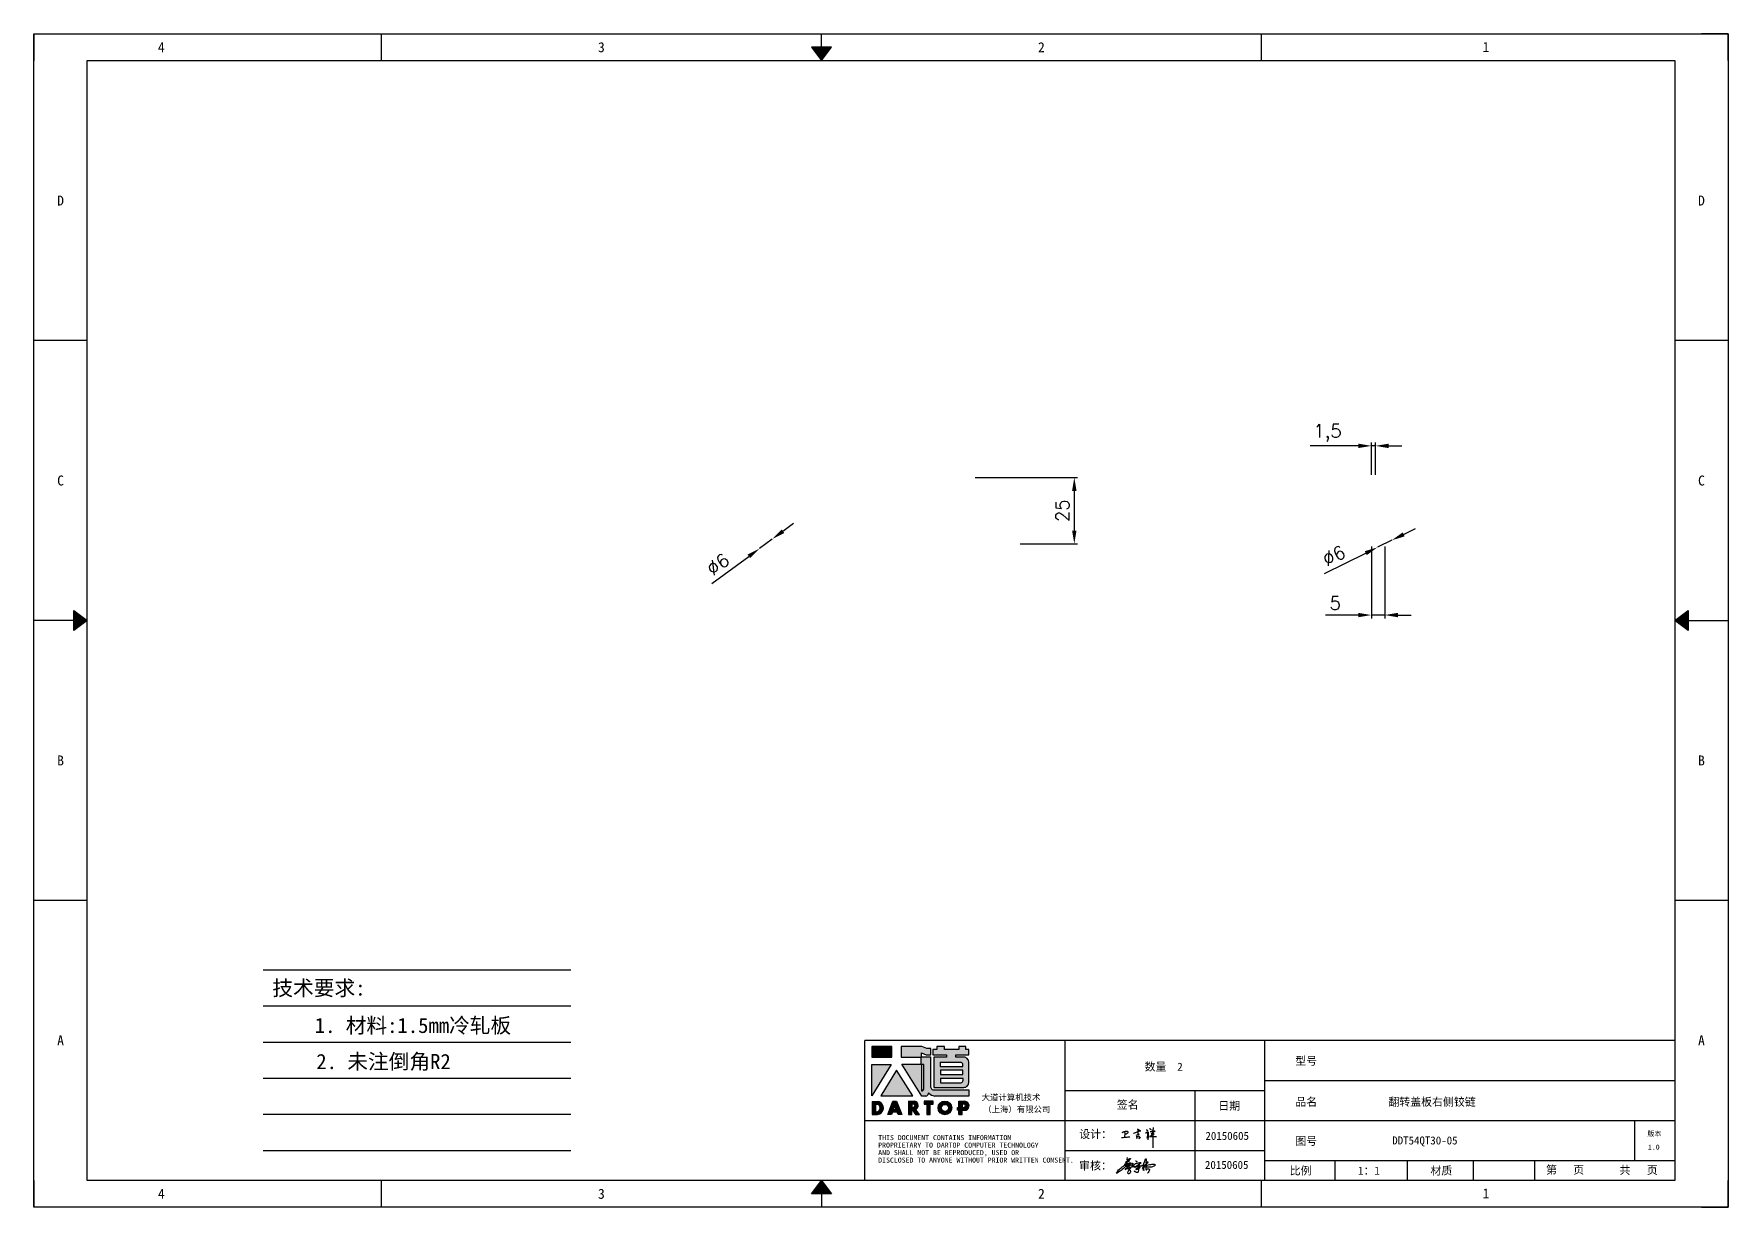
# Model space of a CAD drawing. Header units: millimetres. Extents: x 25928 to 50356, y -44172 to 20163.
# Drawn here: x 37550 to 38190, y -24390 to -23947 of the extents above; entities that cross this region are included whole.
import ezdxf
from ezdxf.enums import TextEntityAlignment as Align

# ---------------------------------------------------------------- set-up
doc = ezdxf.new("R2010")
doc.units = ezdxf.units.MM
doc.linetypes.add('DOT', pattern=[0.25, 0, -0.25])
doc.layers.add('4', color=7, linetype='Continuous')
doc.layers.add('print', color=30, linetype='Continuous')
doc.layers.add('dim', color=2, linetype='Continuous', lineweight=9)
doc.styles.add('Dartop', font='')
doc.styles.add('HZ', font='')
doc.styles.add('hzHT', font='simhei.ttf')
doc.styles.get("Standard").update_dxf_attribs({"font": 'txt', "bigfont": 'gbcbig.shx'})
doc.styles.get('Dartop').set_extended_font_data('FangSong_GB2312')
doc.styles.get('HZ').set_extended_font_data('SimSun')
doc.dimstyles.new('small', dxfattribs={"dimtxt": 5, "dimasz": 5, "dimexe": 1.25, "dimexo": 1, "dimgap": 2, "dimtad": 1, "dimtxsty": 'Standard', "dimcen": 2.5, "dimadec": 0, "dimazin": 0, "dimtfac": 1, "dimtmove": 0, "dimatfit": 3, "dimfxl": 0, "dimarcsym": 0})

# ---------------------------------------------------------------- blocks, each defined once
blk = doc.blocks.new('*D937')
at = {"layer": 'Defpoints', "color": 0}
for p in [(37823.75, -24141.39, 10.7), (37828.58, -24137.83, 10.7)]:
    blk.add_point(p, dxfattribs=at)
at = {"layer": 'dim', "color": 0, "lineweight": -2}
for p, q in [((37832.6, -24134.86), (37836.62, -24131.88)), ((37828.58, -24137.83), (37823.75, -24141.39)), ((37805.79, -24154.66), (37819.73, -24144.36))]:
    blk.add_line(p, q, dxfattribs=at)
at = {"layer": 'dim', "color": 0}
for points in [[(37832.1, -24134.18), (37833.1, -24135.53), (37828.58, -24137.83)], [(37819.24, -24143.69), (37820.23, -24145.03), (37823.75, -24141.39)]]:
    blk.add_solid(points, dxfattribs=at)
at = {"layer": 'dim', "color": 0, "insert": (37808.07, -24147.38), "char_height": 5, "attachment_point": 5, "rotation": 36.45241}
blk.add_mtext('∅6', dxfattribs=at)
blk = doc.blocks.new('*D938')
at = {"layer": 'Defpoints', "color": 0}
for p in [(37904.17, -24114.61, -10.8), (37921.17, -24139.61, -7.3), (37942.64, -24139.61)]:
    blk.add_point(p, dxfattribs=at)
at = {"layer": 'dim', "color": 0, "lineweight": -2}
for p, q in [((37905.17, -24114.61), (37943.89, -24114.61)), ((37942.64, -24119.61), (37942.64, -24134.61)), ((37922.17, -24139.61), (37943.89, -24139.61))]:
    blk.add_line(p, q, dxfattribs=at)
at = {"layer": 'dim', "color": 0}
for points in [[(37941.8, -24119.61), (37943.47, -24119.61), (37942.64, -24114.61)], [(37941.8, -24134.61), (37943.47, -24134.61), (37942.64, -24139.61)]]:
    blk.add_solid(points, dxfattribs=at)
at = {"layer": 'dim', "color": 0, "insert": (37938.14, -24127.11), "char_height": 5, "attachment_point": 5, "rotation": 90}
blk.add_mtext('25', dxfattribs=at)
blk = doc.blocks.new('*D939')
at = {"layer": 'Defpoints', "color": 0}
for p in [(38054.86, -24102.62), (38054.86, -24114.61, -674.27), (38056.36, -24114.61, -674.27)]:
    blk.add_point(p, dxfattribs=at)
at = {"layer": 'dim', "color": 0, "lineweight": -2}
for p, q in [((38049.86, -24102.62), (38031.69, -24102.62)), ((38054.86, -24113.61), (38054.86, -24101.37)), ((38056.36, -24102.62), (38054.86, -24102.62)), ((38056.36, -24113.61), (38056.36, -24101.37)), ((38061.36, -24102.62), (38066.36, -24102.62))]:
    blk.add_line(p, q, dxfattribs=at)
at = {"layer": 'dim', "color": 0}
for points in [[(38049.86, -24101.79), (38049.86, -24103.46), (38054.86, -24102.62)], [(38061.36, -24101.79), (38061.36, -24103.46), (38056.36, -24102.62)]]:
    blk.add_solid(points, dxfattribs=at)
at = {"layer": 'dim', "color": 0, "insert": (38038.27, -24097.71), "char_height": 5, "attachment_point": 5}
blk.add_mtext('1,5', dxfattribs=at)
blk = doc.blocks.new('*U862')
at = {"color": 254, "linetype": 'Continuous', "extrusion": (0, 0, -1)}
for points in [[(-17, 0.333), (-16.812, 0.25), (-17, 0.5)], [(-17, 0.333), (-17.188, 0.25), (-16.812, 0.25)], [(-17, 0.333), (-17, 0.5), (-17.188, 0.25)]]:
    blk.add_solid(points, dxfattribs=at)
blk = doc.blocks.new('*U861')
at = {"color": 254, "linetype": 'Continuous', "extrusion": (0, 0, -1)}
for points in [[(-33.167, 11), (-33, 11), (-33.25, 11.188)], [(-33.167, 11), (-33.25, 11.188), (-33.25, 10.812)], [(-33.167, 11), (-33.25, 10.812), (-33, 11)]]:
    blk.add_solid(points, dxfattribs=at)
blk = doc.blocks.new('*U863')
at = {"color": 254, "linetype": 'Continuous'}
for points in [[(17, 21.667), (17.188, 21.75), (16.812, 21.75)], [(17, 21.667), (16.812, 21.75), (17, 21.5)], [(17, 21.667), (17, 21.5), (17.188, 21.75)]]:
    blk.add_solid(points, dxfattribs=at)
blk = doc.blocks.new('*U860')
at = {"color": 254, "linetype": 'Continuous', "extrusion": (0, 0, -1)}
for points in [[(-0.833, 11), (-0.75, 10.812), (-0.75, 11.188)], [(-0.833, 11), (-0.75, 11.188), (-1, 11)], [(-0.833, 11), (-1, 11), (-0.75, 10.812)]]:
    blk.add_solid(points, dxfattribs=at)
blk = doc.blocks.new('dadao')
for p, q in [((48, 19.2), (44.9, 10.4)), ((44.9, 10.4), (51.2, 10.4)), ((51.2, 10.4), (48, 19.2))]:
    blk.add_line(p, q)
for points in [[(41.8, 121.6), (41.8, 143.7), (-0.4, 143.7), (-0.4, 121.6), (41.8, 121.6)], [(104.8, 122), (104.8, 130.3), (114.1, 126.3), (124.2, 126.3), (124.2, 139.6), (115.9, 139.6), (105.1, 143.9), (61.5, 143.9)], [(61.7, 144), (61.7, 121.3), (103.9, 121.3)], [(113.4, 38.7), (105.1, 38.7), (63, 106.5), (103.9, 106.5), (103.9, 120.9), (103.9, 121.3)], [(109.7, 53.6), (109.7, 106.2), (104.3, 106.2), (104.3, 50.4), (106.6, 50.4)], [(144.6, 94.4), (144.6, 84.8), (192, 84.8), (192, 94.1), (144.9, 94.1)], [(120.2, 45), (119.5, 45), (119.5, 44.6)], [(0, 28), (0, 0), (11.8, 0)], [(0.1, 28), (14, 28)], [(7.1, 21.8), (7.1, 6.1), (12, 6.1)], [(7.1, 21.8), (11.4, 21.8)], [(76.8, 28.2), (76.8, 0), (84.1, 0), (84.1, 11.1), (91.6, -0.1), (100.3, -0.1), (91.7, 11.1)], [(76.8, 28.2), (90.6, 28.2)], [(84, 22.7), (84, 15.3), (87.2, 15.3)], [(84, 22.7), (87.3, 22.7)], [(183.7, 0), (183.7, 9.6), (180.6, 9.6), (180.6, 14.9), (183.8, 14.9), (183.8, 28.1), (196.1, 28.1), (196.5, 28.1)], [(183.7, 0), (190.9, 0), (190.9, 9.6), (198.8, 9.6)], [(194.9, 22.3), (190.8, 22.3), (190.8, 15), (194.4, 15)]]:
    blk.add_lwpolyline(points)
blk.add_lwpolyline([(137.1, 144.2), (137.1, 137.9), (128.3, 137.9), (128.3, 126.5), (157.3, 126.5), (157.3, 121.5), (130.3, 121.5), (130.3, 57.5), (194.4, 57.5, 0.414214), (204.4, 67.5), (204.4, 111.3, 0.414214), (194.4, 121.3), (177.5, 121.3), (177.5, 126.3), (204.7, 126.3), (204.7, 137.7), (198.2, 137.7), (198.2, 143.9), (183.3, 143.9), (183.3, 138), (153, 138), (153, 144.2), (137.1, 144.2)], format="xyb", close=True)
for points in [[(104.8, 122), (123.4, 122), (123.4, 60, 0.414214), (131.4, 52), (204.8, 52), (204.8, 39.1), (131.7, 39.1)], [(144.3, 110.8), (144.3, 101.8), (192.3, 101.8), (192.3, 105.5, 0.414214), (187.3, 110.5), (144.3, 110.5)], [(144.6, 77), (144.6, 67.5), (187.6, 67.5, 0.414214), (192.6, 72.5), (192.6, 76.4), (144.6, 76.4)]]:
    blk.add_lwpolyline(points, format="xyb")
for points in [[(-0.3, 106.2), (40.4, 106.2), (-0.3, 39.7), (-0.3, 106.2)], [(51.7, 94.1), (18.4, 39.3), (86.2, 39.3)], [(43.8, 28.2), (51.8, 28.2), (62.6, -0.1), (55, -0.1), (53.2, 5), (42.9, 5), (41.1, 0), (33.6, 0)], [(110, 28.1), (110, 21.9), (116, 21.9), (116, -0.1), (123.2, -0.1), (123.2, 22), (129.2, 22), (129.2, 28.1), (110, 28.1)]]:
    blk.add_lwpolyline(points, close=True)
for radius in [14.5, 7.44]:
    blk.add_circle((154.2, 14.2), radius)
for centre, radius, start, end in [((99.2, 60.7), 12.6, 305.6399, 325.969), ((111.6, 46.7), 8.19, 282.9811, 347.6627), ((136, 61.7), 22.9, 226.7358, 259.3209), ((8.5, 13.9), 8.49, 294.2143, 69.7177), ((9.6, 14.2), 14.4, 278.6604, 72.3203), ((86.4, 19), 3.8, 282.527, 76.7196), ((88.6, 19.4), 8.95, 290.6073, 77.2124), ((193.7, 18.7), 3.8, 280.9891, 72.5513), ((195.7, 18.6), 9.51, 288.8959, 85.2442)]:
    blk.add_arc(centre, radius, start, end)
blk = doc.blocks.new('h')
for p, q in [((20768.1, -2360.9), (20773, -2359.1)), ((20769.5, -2366.9), (20769.8, -2370.6)), ((20769.8, -2370.6), (20770.9, -2378)), ((20770.9, -2378), (20771.5, -2370.6)), ((20772.4, -2369.3), (20774.9, -2367.8)), ((20773, -2359.1), (20784.1, -2355.2)), ((20773.3, -2331.8), (20775.3, -2338.7)), ((20789.1, -2340.9), (20773.5, -2331.9)), ((20775.3, -2338.7), (20775.6, -2351.2)), ((20775.6, -2351.2), (20775.5, -2357.3)), ((20782.2, -2369.2), (20780, -2377.1)), ((20780, -2377.1), (20788.3, -2371.3)), ((20780.1, -2366.4), (20780.8, -2366.4)), ((20781.9, -2367.4), (20782.2, -2369.2)), ((20845.7, -2343.5), (20848.4, -2353)), ((20848.9, -2370.3), (20847.9, -2424)), ((20848.4, -2353), (20848.9, -2370.3))]:
    blk.add_line(p, q)
for points in [[(20696.6, -2372.4, 0.002073), (20710.6, -2371.9, 0.016137), (20719.6, -2371.3, 0.008314), (20736.9, -2369.3)], [(20699.1, -2348.2, -0.029745), (20704.6, -2345.4, -0.046842), (20708.4, -2344.2, -0.00919), (20714.3, -2343, -0.018517), (20717.2, -2342.5, -0.037841), (20720.3, -2342.4, -0.039541), (20723.2, -2342.8, -0.149785), (20726, -2344.3, -0.204935), (20726.9, -2346.6, -0.074872), (20726.5, -2348.3, -0.061615), (20725.6, -2350.3, -0.034204), (20723.8, -2352.6, -0.045776), (20722.3, -2354.1, -0.054985), (20720.4, -2355.3, -0.036348), (20717.3, -2356.5, -0.067752), (20715.7, -2356.8, -0.043553), (20713.2, -2356.7)], [(20755, -2351.9, -0.024077), (20759.9, -2350.1, -0.013147), (20768.7, -2346.5, -0.00522), (20775.4, -2344.1, -0.018517), (20777.3, -2343.4, -0.008274), (20786.3, -2341, -0.039541), (20788.3, -2340.8, -0.079216), (20789.4, -2341, -0.204935)], [(20813.5, -2350.1, 0.007348), (20815.9, -2348.7, 0.008421), (20818, -2347.3, 0.009459), (20819.7, -2346.2, -0.016325), (20820.7, -2345.5, -0.173771), (20821.8, -2345.3, -0.085159), (20823.9, -2346, -0.125883), (20826, -2347.9, -0.160659), (20826.6, -2350.1, -0.010447), (20826.5, -2352.3, -0.008247), (20826.2, -2355.1, -0.002698), (20825.3, -2374, 0.001562), (20823.9, -2383.7, 0.016137)], [(20816.8, -2335, -0.053561), (20819.6, -2336.1, -0.075272), (20821.3, -2337.3, -0.005295), (20822.5, -2338.5, -0.009337), (20823.1, -2339.1, -0.026146), (20823.7, -2339.8, -0.016644), (20824.5, -2340.9)], [(20832.1, -2329.2, -0.053561), (20834.9, -2330.3, -0.075272), (20836.7, -2331.5, -0.005295), (20837.8, -2332.6, -0.009337), (20838.5, -2333.3, -0.026146), (20839, -2334, -0.016644), (20839.8, -2335.1)], [(20836, -2343.7, -0.02797), (20842.1, -2342.6, -0.048868), (20845.6, -2342.2, -0.00919), (20851.1, -2341.4, -0.018517), (20853.9, -2341.1, -0.037841), (20856.7, -2341.2, -0.039541), (20859.4, -2341.6, -0.018282), (20840.6, -2354.7, -0.000937)], [(20847.6, -2340.2, 0.021784), (20849.6, -2335.9, 0.028296), (20850.8, -2332.4, 0.008136), (20851.9, -2328.2, 0.028913), (20852.2, -2327, 0.08193), (20852.1, -2325.9, 0.075058), (20851.7, -2324.7, 0.275043)]]:
    blk.add_lwpolyline(points, format="xyb")
for points in [[(20711.3, -2343.5), (20711.3, -2343.5), (20711.5, -2355.8), (20710.7, -2368), (20710.6, -2371.9)], [(20821.5, -2350.6), (20822.4, -2359.2), (20822.2, -2364.9), (20821.7, -2369), (20821.3, -2376.3), (20823.6, -2368.5), (20827.2, -2366.3), (20829.5, -2366.3)], [(20840.6, -2354.7), (20850, -2354.7), (20855, -2354.3), (20845.9, -2361.1), (20840.5, -2364), (20833, -2367.5), (20863.2, -2367.4), (20865.9, -2367.3)]]:
    blk.add_lwpolyline(points)
for centre, radius, start, end in [((20773.7, -2371.2), 2.3, 121.9907, 163.60158), ((20787.5, -2406), 40.3, 100.61827, 108.24823), ((20780.8, -2367.6), 1.15, 9.4675, 90)]:
    blk.add_arc(centre, radius, start, end)
blk = doc.blocks.new('*D950')
at = {"layer": 'Defpoints', "color": 0}
for p in [(38054.86, -24139.61, -664.09), (38059.86, -24139.61, -664.09), (38054.86, -24166.53)]:
    blk.add_point(p, dxfattribs=at)
at = {"layer": 'dim', "color": 0, "lineweight": -2}
for p, q in [((38054.86, -24140.61), (38054.86, -24167.78)), ((38059.86, -24140.61), (38059.86, -24167.78)), ((38049.86, -24166.53), (38037.52, -24166.53)), ((38059.86, -24166.53), (38054.86, -24166.53)), ((38064.86, -24166.53), (38069.86, -24166.53))]:
    blk.add_line(p, q, dxfattribs=at)
at = {"layer": 'dim', "color": 0}
for points in [[(38049.86, -24165.69), (38049.86, -24167.36), (38054.86, -24166.53)], [(38064.86, -24165.69), (38064.86, -24167.36), (38059.86, -24166.53)]]:
    blk.add_solid(points, dxfattribs=at)
at = {"layer": 'dim', "color": 0, "insert": (38041.19, -24162.03), "char_height": 5, "attachment_point": 5}
blk.add_mtext('5', dxfattribs=at)
blk = doc.blocks.new('*D951')
at = {"layer": 'Defpoints', "color": 0}
for p in [(38057.17, -24140.94, -747.09), (38062.54, -24138.28, -747.09)]:
    blk.add_point(p, dxfattribs=at)
at = {"layer": 'dim', "color": 0, "lineweight": -2}
for p, q in [((38067.02, -24136.05), (38071.5, -24133.83)), ((38062.54, -24138.28), (38057.17, -24140.94)), ((38037.16, -24150.87), (38052.69, -24143.16))]:
    blk.add_line(p, q, dxfattribs=at)
at = {"layer": 'dim', "color": 0}
for points in [[(38066.65, -24135.31), (38067.39, -24136.8), (38062.54, -24138.28)], [(38052.32, -24142.42), (38053.06, -24143.91), (38057.17, -24140.94)]]:
    blk.add_solid(points, dxfattribs=at)
at = {"layer": 'dim', "color": 0, "insert": (38040.69, -24144.1), "char_height": 5, "attachment_point": 5, "rotation": 26.39106}
blk.add_mtext('∅6', dxfattribs=at)
blk = doc.blocks.new('CAIYUQIANG')
for p, q in [((27648.2, -25062.5), (27649.9, -25061)), ((27649.9, -25061), (27651.9, -25059.4)), ((27651.9, -25059.4), (27654.7, -25057.2)), ((27654.7, -25057.2), (27656.5, -25055.9)), ((27656.5, -25055.9), (27658.3, -25054.6)), ((27659.8, -25060.4), (27656.6, -25063.3)), ((27658.3, -25054.6), (27659.6, -25053.7)), ((27659.6, -25053.7), (27662.2, -25052.1)), ((27660.6, -25059.8), (27659.8, -25060.4)), ((27663.6, -25056.9), (27660.6, -25059.8)), ((27662.2, -25052.1), (27664.9, -25050.5)), ((27662.9, -25048.8), (27669.7, -25045.8)), ((27663.2, -25048.6), (27662.9, -25048.8)), ((27663.6, -25048.1), (27663.2, -25048.6)), ((27665.3, -25046.6), (27663.6, -25048.1)), ((27666.3, -25053.5), (27663.6, -25056.9)), ((27664.9, -25050.5), (27668.5, -25048.7)), ((27667.5, -25060.4), (27664.9, -25062)), ((27667.4, -25044.9), (27665.3, -25046.6)), ((27675.7, -25037.4), (27665.9, -25043)), ((27665.9, -25043), (27677.3, -25038.1)), ((27668.2, -25051.4), (27666.3, -25053.5)), ((27670.6, -25042.2), (27667.4, -25044.9)), ((27670.3, -25058.4), (27667.5, -25060.4)), ((27667.7, -25061.6), (27670.5, -25060.2)), ((27670.9, -25048.6), (27668.2, -25051.4)), ((27668.5, -25048.7), (27673.6, -25046.3)), ((27668.6, -25056), (27674.9, -25053.6)), ((27672.1, -25054.2), (27668.6, -25056)), ((27670.4, -25028.6), (27669.5, -25034.5)), ((27669.5, -25034.5), (27670.5, -25036.5)), ((27669.7, -25045.8), (27671.3, -25045.2)), ((27672, -25057.1), (27670.3, -25058.4)), ((27670.5, -25036.5), (27674.7, -25033.4)), ((27670.5, -25060.2), (27673.3, -25059)), ((27677.3, -25038.1), (27670.6, -25042.2)), ((27671.5, -25047.3), (27670.9, -25048.6)), ((27671.2, -25051), (27679.4, -25049.8)), ((27674.1, -25050.1), (27671.2, -25051)), ((27671.3, -25045.2), (27672.1, -25045.7)), ((27672.1, -25046.2), (27671.5, -25047.3)), ((27672.5, -25060.1), (27671.9, -25060.4)), ((27671.9, -25060.4), (27674.3, -25061.5)), ((27673.8, -25055.8), (27672, -25057.1)), ((27672.1, -25045.7), (27672.1, -25046.2)), ((27675.9, -25052.3), (27672.1, -25054.2)), ((27673.8, -25059.6), (27672.5, -25060.1)), ((27673.3, -25059), (27675.5, -25058)), ((27673.6, -25046.3), (27677.4, -25044.5)), ((27676.2, -25054), (27673.8, -25055.8)), ((27675.2, -25059.1), (27673.8, -25059.6)), ((27676.5, -25048.8), (27674.1, -25050.1)), ((27674.7, -25033.4), (27678, -25031.9)), ((27674.9, -25053.6), (27676.8, -25053.2)), ((27677.8, -25058), (27675.2, -25059.1)), ((27675.5, -25058), (27677.9, -25056.9)), ((27679.9, -25033), (27675.7, -25037.4)), ((27678.6, -25051.7), (27675.9, -25052.3)), ((27677.2, -25053.4), (27676.2, -25054)), ((27679.1, -25047.4), (27676.5, -25048.8)), ((27676.8, -25053.2), (27677.2, -25053.4)), ((27677.4, -25044.5), (27680, -25043.8)), ((27677.5, -25061.9), (27679.6, -25059.6)), ((27679, -25057.7), (27677.8, -25058)), ((27677.9, -25056.9), (27680, -25056.9)), ((27678, -25031.9), (27679.7, -25031.6)), ((27683.3, -25050.5), (27678.6, -25051.7)), ((27680, -25057.5), (27679, -25057.7)), ((27680.6, -25045.9), (27679.1, -25047.4)), ((27679.4, -25049.8), (27681.5, -25049.6)), ((27679.6, -25059.6), (27680.6, -25058.4)), ((27679.7, -25031.6), (27680.1, -25032.2)), ((27680.1, -25032.2), (27679.9, -25033)), ((27680, -25043.8), (27681.2, -25043.8)), ((27680, -25056.9), (27680.5, -25057.1)), ((27680.5, -25057.1), (27680, -25057.5)), ((27681.2, -25044.7), (27680.6, -25045.9)), ((27680.6, -25058.4), (27681.3, -25057.6)), ((27681.2, -25043.8), (27681.2, -25044.7)), ((27681.3, -25057.6), (27682.9, -25055.7)), ((27681.5, -25049.6), (27682.7, -25049.7)), ((27682.7, -25049.7), (27683.3, -25050.5)), ((27682.9, -25055.7), (27683.9, -25054.7)), ((27683.9, -25054.7), (27684.6, -25054)), ((27684.6, -25054), (27685.6, -25053.1)), ((27685.6, -25053.1), (27686, -25048.7)), ((27686, -25048.7), (27686.1, -25046.8)), ((27686.1, -25046.8), (27686.2, -25045.4)), ((27686.2, -25045.4), (27686.3, -25045)), ((27686.3, -25045), (27686.6, -25045)), ((27686.6, -25045), (27686.7, -25045.1)), ((27686.7, -25045.1), (27686.9, -25049.2)), ((27686.9, -25049.2), (27686.9, -25051.7)), ((27686.9, -25051.7), (27686.9, -25054.8)), ((27686.9, -25054.8), (27686.9, -25055.8)), ((27686.9, -25055.8), (27687, -25056.5)), ((27687, -25056.5), (27687.2, -25056.9)), ((27687.2, -25056.9), (27687.5, -25056.9)), ((27687.5, -25056.9), (27687.8, -25056.5)), ((27687.8, -25056.5), (27688, -25055.9)), ((27688, -25055.9), (27688.6, -25054.6)), ((27688.6, -25054.6), (27689.1, -25053.3)), ((27689.1, -25053.3), (27689.5, -25052.1)), ((27689.5, -25052.1), (27690.2, -25050.1)), ((27690.2, -25050.1), (27690.5, -25049.4)), ((27690.5, -25049.4), (27691.2, -25048.7)), ((27691.2, -25048.7), (27693.8, -25046.9)), ((27692.5, -25055.7), (27691.9, -25055.8)), ((27691.9, -25055.8), (27691.9, -25056.2)), ((27691.9, -25056.2), (27693.4, -25056.2)), ((27693.9, -25055.2), (27692.5, -25055.7)), ((27693.4, -25056.2), (27695.2, -25055.9)), ((27693.8, -25046.9), (27694.7, -25046.4)), ((27697.3, -25053.7), (27693.9, -25055.2)), ((27694.7, -25046.4), (27695.8, -25045.9)), ((27695.2, -25055.9), (27696.4, -25055.5)), ((27696.5, -25061.2), (27695.5, -25062.1)), ((27695.8, -25045.9), (27698.2, -25045)), ((27696.4, -25055.5), (27698.6, -25054.5)), ((27698, -25059.9), (27696.5, -25061.2)), ((27700.1, -25052.2), (27697.3, -25053.7)), ((27700.7, -25057.4), (27698, -25059.9)), ((27698.2, -25045), (27699.9, -25044.7)), ((27698.6, -25054.5), (27700.1, -25053.8)), ((27698.7, -25062.4), (27701.9, -25060.7)), ((27699.9, -25044.7), (27702.8, -25044)), ((27703.1, -25050.1), (27700.1, -25052.2)), ((27700.1, -25053.8), (27701.4, -25053.2)), ((27703.2, -25055.4), (27700.7, -25057.4)), ((27701.4, -25053.2), (27703, -25052.5)), ((27701.9, -25060.7), (27705, -25058.6)), ((27702.8, -25044), (27704.8, -25043.7)), ((27703, -25052.5), (27704.6, -25051.8)), ((27703.4, -25059.2), (27703, -25063.9)), ((27705.3, -25048.2), (27703.1, -25050.1)), ((27705.1, -25053.8), (27703.2, -25055.4)), ((27703.5, -25058.1), (27703.4, -25059.2)), ((27703.9, -25057), (27703.5, -25058.1)), ((27704.3, -25056.3), (27703.9, -25057)), ((27704.9, -25055.3), (27704.3, -25056.3)), ((27704.6, -25051.8), (27705.9, -25051.1)), ((27704.8, -25043.7), (27707, -25043.4)), ((27705.1, -25055), (27704.9, -25055.3)), ((27705, -25058.6), (27706.4, -25057.7)), ((27706, -25052.8), (27705.1, -25053.8)), ((27706.3, -25055), (27705.1, -25055)), ((27708, -25045.9), (27705.3, -25048.2)), ((27705.9, -25051.1), (27706.4, -25051.1)), ((27706.6, -25051.6), (27706, -25052.8)), ((27706.8, -25055.3), (27706.3, -25055)), ((27706.4, -25051.1), (27706.6, -25051.6)), ((27706.4, -25057.7), (27707.4, -25057)), ((27707.5, -25055.8), (27706.8, -25055.3)), ((27707, -25043.4), (27708, -25043.4)), ((27707.4, -25057), (27707.8, -25056.8)), ((27707.8, -25056.8), (27707.5, -25055.8)), ((27708, -25043.4), (27709, -25043.5)), ((27710.1, -25044), (27708, -25045.9)), ((27709, -25043.5), (27709.7, -25043.8)), ((27709.7, -25043.8), (27710.1, -25044)), ((27710, -25054.2), (27711.2, -25052.7)), ((27711.2, -25052.7), (27712.6, -25051.4)), ((27712.6, -25051.4), (27713.4, -25050.9)), ((27713.4, -25050.9), (27714.2, -25050.8)), ((27713.7, -25060.6), (27714.5, -25059.1)), ((27714, -25059.3), (27713.7, -25060.1)), ((27713.7, -25060.1), (27713.7, -25060.6)), ((27714.3, -25058.6), (27714, -25059.3)), ((27714.2, -25050.8), (27715, -25050.8)), ((27715, -25056.9), (27714.3, -25058.6)), ((27714.5, -25059.1), (27715.1, -25058.3)), ((27715, -25050.8), (27715.4, -25050.8)), ((27715.5, -25055.4), (27715, -25056.9)), ((27715.1, -25058.3), (27715.6, -25057.9)), ((27715.4, -25050.8), (27715.6, -25051)), ((27715.9, -25053.9), (27715.5, -25055.4)), ((27715.6, -25051), (27715.8, -25051.2)), ((27715.6, -25057.9), (27716.2, -25057.8)), ((27715.8, -25051.2), (27715.9, -25051.2)), ((27715.9, -25051.2), (27716, -25051.4)), ((27716, -25053.3), (27715.9, -25053.9)), ((27716, -25051.4), (27716, -25051.4)), ((27716, -25051.4), (27716, -25051.5)), ((27716, -25051.5), (27716.1, -25051.6)), ((27716.1, -25052.4), (27716, -25053.3)), ((27716.1, -25051.6), (27716.1, -25051.8)), ((27716.1, -25051.8), (27716.1, -25052.4)), ((27716.2, -25057.8), (27716.9, -25057.9)), ((27716.8, -25062.6), (27717, -25060.1)), ((27716.9, -25057.9), (27717.2, -25058.1)), ((27717, -25060.1), (27717.1, -25058.6)), ((27717.1, -25058.6), (27717.2, -25057.5)), ((27717.2, -25057.5), (27717.7, -25052.4)), ((27717.2, -25058.1), (27717.6, -25058.7)), ((27717.6, -25058.7), (27717.6, -25060.8)), ((27717.6, -25060.8), (27717.6, -25062.5)), ((27717.7, -25050), (27718.5, -25046)), ((27717.7, -25052.4), (27717.7, -25050)), ((27718.5, -25046), (27720.2, -25040.9)), ((27719, -25056.7), (27720.6, -25055.2)), ((27719, -25056.7), (27720.6, -25055.4)), ((27720.6, -25055.4), (27719, -25056.7)), ((27719.4, -25056.1), (27719, -25056.7)), ((27720.3, -25054.8), (27719.4, -25056.1)), ((27720.2, -25040.9), (27720.7, -25039.5)), ((27721, -25053.7), (27720.3, -25054.8)), ((27720.6, -25055.2), (27721.9, -25054.1)), ((27720.7, -25039.5), (27721.2, -25038)), ((27722.6, -25051.2), (27721, -25053.7)), ((27721.2, -25038), (27721.6, -25036.6)), ((27721.6, -25036.6), (27722.4, -25034.9)), ((27721.8, -25052.4), (27722.1, -25051.2)), ((27721.9, -25054.1), (27721.8, -25052.4)), ((27721.9, -25054.1), (27723.5, -25052.8)), ((27722.2, -25054.5), (27721.9, -25054.1)), ((27722.1, -25051.2), (27722.6, -25049.3)), ((27723.2, -25055.7), (27722.2, -25054.5)), ((27722.4, -25034.9), (27723.3, -25033.3)), ((27722.6, -25049.3), (27723.4, -25048.2)), ((27723.9, -25049.1), (27722.6, -25051.2)), ((27725.1, -25056.1), (27723.2, -25055.7)), ((27723.3, -25033.3), (27723.8, -25032.7)), ((27723.4, -25048.2), (27724, -25048.2)), ((27723.5, -25052.8), (27725.7, -25051.8)), ((27723.8, -25032.7), (27724.4, -25032.7)), ((27724.9, -25047.9), (27723.9, -25049.1)), ((27724.2, -25041.9), (27724, -25042.9)), ((27724, -25042.9), (27724, -25043.8)), ((27724, -25043.8), (27724.5, -25044.5)), ((27724, -25048.2), (27725, -25049.3)), ((27724.3, -25057.3), (27724.1, -25059.8)), ((27724.1, -25059.8), (27724.2, -25062.5)), ((27724.7, -25038.7), (27724.2, -25041.9)), ((27724.8, -25054.3), (27724.3, -25057.3)), ((27724.3, -25057.3), (27724.3, -25057.3)), ((27724.4, -25032.7), (27724.8, -25033.4)), ((27724.5, -25044.5), (27724.9, -25044.1)), ((27726, -25051.7), (27724.6, -25052.3)), ((27724.6, -25052.3), (27724.8, -25054.3)), ((27724.9, -25037.3), (27724.7, -25038.7)), ((27724.8, -25033.4), (27725.1, -25034.5)), ((27725.1, -25035.4), (27724.9, -25037.3)), ((27724.9, -25044.1), (27726.2, -25043.2)), ((27726.1, -25047), (27724.9, -25047.9)), ((27725, -25049.3), (27726, -25051.7)), ((27725.1, -25034.5), (27725.1, -25035.4)), ((27728.6, -25056.9), (27725.1, -25056.1)), ((27725.7, -25051.8), (27728.1, -25050.8)), ((27727.7, -25045.8), (27726.1, -25047)), ((27726.2, -25043.2), (27727.3, -25042.5)), ((27727.3, -25042.5), (27728.7, -25041.6)), ((27728.8, -25044.9), (27727.7, -25045.8)), ((27728.1, -25050.8), (27730.4, -25049.9)), ((27731.5, -25056.9), (27728.6, -25056.9)), ((27728.7, -25041.6), (27729.4, -25041.6)), ((27729.8, -25043.2), (27728.8, -25044.9)), ((27729.4, -25041.6), (27729.8, -25042.2)), ((27729.8, -25042.2), (27729.8, -25043.2)), ((27730.4, -25049.9), (27734.3, -25049)), ((27734.6, -25056.9), (27731.5, -25056.9)), ((27734.3, -25049), (27736.4, -25048.5)), ((27736.4, -25056.9), (27734.6, -25056.9)), ((27736.4, -25048.5), (27738, -25048.5)), ((27737.5, -25056.9), (27736.4, -25056.9)), ((27739.9, -25056.2), (27737.5, -25056.9)), ((27738, -25048.5), (27741.4, -25048.2)), ((27742.8, -25055.5), (27739.9, -25056.2)), ((27741.4, -25048.2), (27743.3, -25048.1)), ((27745.3, -25054.8), (27742.8, -25055.5)), ((27743.3, -25048.1), (27745.9, -25048.1)), ((27747, -25053.9), (27745.3, -25054.8)), ((27745.9, -25048.1), (27747.9, -25048.3)), ((27749, -25052.8), (27747, -25053.9)), ((27747.9, -25048.3), (27749.6, -25048.7)), ((27749.8, -25051.7), (27749, -25052.8)), ((27749.6, -25048.7), (27750.5, -25049.8)), ((27750.6, -25050.8), (27749.8, -25051.7)), ((27750.5, -25049.8), (27750.6, -25050.8)), ((27639.2, -25074.1), (27639.8, -25072.4)), ((27640.1, -25074.1), (27639.2, -25074.1)), ((27639.8, -25072.4), (27641, -25070.5)), ((27641.8, -25073.4), (27640.1, -25074.1)), ((27641, -25070.5), (27642.4, -25068.7)), ((27643.4, -25072.1), (27641.8, -25073.4)), ((27642.4, -25068.7), (27644.1, -25066.6)), ((27645.7, -25070.6), (27643.4, -25072.1)), ((27644.1, -25066.6), (27646.1, -25064.4)), ((27649.4, -25068), (27645.7, -25070.6)), ((27646.1, -25064.4), (27648.2, -25062.5)), ((27653.3, -25065.6), (27649.4, -25068)), ((27656.6, -25063.3), (27653.3, -25065.6)), ((27664.9, -25062.9), (27667.7, -25061.6)), ((27664.9, -25062), (27664.9, -25062.9)), ((27672.7, -25072.4), (27673.6, -25068.9)), ((27672.7, -25073.7), (27672.7, -25072.4)), ((27672.9, -25074.4), (27672.7, -25073.7)), ((27673.5, -25075.1), (27672.9, -25074.4)), ((27674.1, -25075.4), (27673.5, -25075.1)), ((27673.6, -25068.9), (27674.3, -25066.8)), ((27675, -25075.4), (27674.1, -25075.4)), ((27674.3, -25061.5), (27677.2, -25063.7)), ((27674.3, -25066.8), (27675.3, -25065)), ((27676.4, -25074.9), (27675, -25075.4)), ((27675.3, -25065), (27676.4, -25063.4)), ((27676.4, -25063.4), (27677.5, -25061.9)), ((27677.2, -25074.4), (27676.4, -25074.9)), ((27677.2, -25063.7), (27678.8, -25065.4)), ((27678.3, -25073.5), (27677.2, -25074.4)), ((27679.1, -25072.5), (27678.3, -25073.5)), ((27678.8, -25065.4), (27679.4, -25066.6)), ((27679.8, -25071), (27679.1, -25072.5)), ((27679.4, -25066.6), (27679.9, -25067.9)), ((27680, -25070), (27679.8, -25071)), ((27679.9, -25067.9), (27680, -25069)), ((27680, -25069), (27680, -25070)), ((27691, -25067.9), (27690.7, -25067.5)), ((27691.8, -25068.5), (27691, -25067.9)), ((27692.9, -25069.4), (27691.8, -25068.5)), ((27694, -25070.3), (27692.9, -25069.4)), ((27695.5, -25070.9), (27694, -25070.3)), ((27695.5, -25062.1), (27695, -25062.5)), ((27695, -25062.5), (27695, -25062.8)), ((27695, -25062.8), (27695.4, -25063)), ((27695.4, -25063), (27696.6, -25063)), ((27697.1, -25071.4), (27695.5, -25070.9)), ((27696.6, -25063), (27698.7, -25062.4)), ((27699, -25071.4), (27697.1, -25071.4)), ((27700.5, -25071.4), (27699, -25071.4)), ((27701.7, -25070.7), (27700.5, -25071.4)), ((27702.4, -25068.8), (27701.7, -25070.7)), ((27702.9, -25065), (27702.4, -25068.8)), ((27703, -25063.9), (27702.9, -25065)), ((27716.6, -25063.7), (27716.8, -25062.6)), ((27716.6, -25064.9), (27716.6, -25063.7)), ((27717, -25065.4), (27716.6, -25064.9)), ((27718.3, -25066.4), (27717, -25065.4)), ((27717.6, -25062.5), (27717.7, -25064.3)), ((27717.7, -25064.3), (27717.7, -25065.5)), ((27717.7, -25065.5), (27718.3, -25066.4)), ((27724.2, -25062.5), (27724.5, -25063.9)), ((27724.5, -25063.9), (27726.1, -25063.8)), ((27726.1, -25063.8), (27727.2, -25062.4)), ((27727.2, -25062.4), (27728.7, -25061.7)), ((27728.7, -25061.7), (27730.6, -25061.7)), ((27729.9, -25073.7), (27728.8, -25073.7)), ((27730.7, -25072), (27729.9, -25073.7)), ((27730.6, -25061.7), (27732.5, -25061.7)), ((27732.4, -25068.5), (27730.7, -25072)), ((27733.1, -25067), (27732.4, -25068.5)), ((27732.5, -25061.7), (27734, -25062.9)), ((27734, -25064.2), (27733.1, -25067)), ((27734, -25062.9), (27734, -25064.2))]:
    blk.add_line(p, q)
blk.add_lwpolyline([(27694.2, -25038.4, -0.053561), (27695.8, -25039, -0.075272), (27696.8, -25039.7, -0.005295), (27697.5, -25040.4, -0.009337), (27697.9, -25040.8, -0.026146), (27698.2, -25041.2, -0.016644), (27698.7, -25041.9)], format="xyb")

msp = doc.modelspace()

# ---------------------------------------------------------------- hatches: boundary and pattern name
for points in [[(37873.723, -24329.557), (37866.189, -24329.557), (37866.189, -24333.493), (37873.723, -24333.493)], [(37873.481, -24336.247), (37866.21, -24336.247), (37866.21, -24348.118)], [(37875.496, -24338.401), (37869.552, -24348.197), (37881.655, -24348.197)], [(37889.34, -24350.202), (37885.901, -24350.202), (37885.901, -24351.293), (37886.974, -24351.293), (37886.974, -24355.225), (37888.259, -24355.225), (37888.259, -24351.29), (37889.34, -24351.29)]]:
    msp.add_hatch(color=0).paths.add_polyline_path(points)
h = msp.add_hatch(color=0)
h.paths.add_polyline_path([(37884.982, -24331.949), (37886.644, -24332.667), (37888.442, -24332.667), (37888.442, -24330.288), (37886.959, -24330.288), (37885.027, -24329.525), (37877.283, -24329.525), (37877.283, -24333.549), (37884.817, -24333.549), (37884.817, -24333.63), (37884.817, -24336.202), (37877.511, -24336.202), (37885.026, -24348.296), (37886.514, -24348.296, 0.2793748), (37887.601, -24347.239), (37887.601, -24347.184), (37887.732, -24347.184, 0.1431454), (37889.78, -24348.226), (37902.839, -24348.226), (37902.839, -24345.933), (37889.725, -24345.933, -0.4142136), (37888.296, -24344.504), (37888.296, -24333.421), (37884.982, -24333.421)])
h.paths.add_polyline_path([(37884.893, -24336.253), (37885.851, -24336.253), (37885.851, -24345.64, -0.0889357), (37885.296, -24346.211), (37884.89, -24346.211)], flags=16)
h = msp.add_hatch(color=0)
h.paths.add_polyline_path([(37902.816, -24330.621), (37901.655, -24330.621), (37901.655, -24329.516), (37898.999, -24329.516), (37898.999, -24330.566), (37893.577, -24330.566), (37893.577, -24329.461), (37890.737, -24329.461), (37890.737, -24330.586), (37889.168, -24330.586), (37889.168, -24332.624), (37894.346, -24332.624), (37894.346, -24333.525), (37889.521, -24333.525), (37889.521, -24344.935), (37900.976, -24344.935, 0.4142136), (37902.761, -24343.149), (37902.761, -24335.336, 0.4142136), (37900.976, -24333.55), (37897.948, -24333.55), (37897.948, -24332.666), (37902.816, -24332.666)])
h.paths.add_polyline_path([(37899.711, -24335.484, -0.4142136), (37900.603, -24336.377), (37900.603, -24337.032), (37892.028, -24337.032), (37892.028, -24335.484)], flags=16)
h.paths.add_polyline_path([(37900.548, -24338.414), (37900.548, -24340.072), (37892.083, -24340.072), (37892.083, -24338.414)], flags=16)
h.paths.add_polyline_path([(37900.659, -24341.564), (37900.659, -24342.274, -0.4142136), (37899.766, -24343.166), (37892.083, -24343.166), (37892.083, -24341.564)], flags=16)
h = msp.add_hatch(color=0)
h.paths.add_polyline_path([(37868.758, -24350.22), (37866.263, -24350.22), (37866.263, -24355.21), (37868.364, -24355.21, 0.7930159)])
h.paths.add_polyline_path([(37868.401, -24354.118), (37867.529, -24354.118), (37867.529, -24351.313), (37868.305, -24351.313, -0.6713609)], flags=16)
h = msp.add_hatch(color=0)
h.paths.add_polyline_path([(37875.515, -24350.179), (37874.091, -24350.179), (37872.261, -24355.216), (37873.609, -24355.216), (37873.926, -24354.323), (37875.753, -24354.323), (37876.077, -24355.227), (37877.437, -24355.227)])
h.paths.add_polyline_path([(37875.404, -24353.361), (37874.272, -24353.361), (37874.828, -24351.778)], flags=16)
h = msp.add_hatch(color=0)
h.paths.add_polyline_path([(37882.434, -24350.182), (37879.981, -24350.182), (37879.981, -24355.219), (37881.278, -24355.219), (37881.278, -24353.222), (37882.61, -24355.237), (37884.177, -24355.237), (37882.643, -24353.235, 0.7440549)])
h.paths.add_polyline_path([(37881.266, -24352.477), (37881.266, -24351.154), (37881.845, -24351.154, -0.796809), (37881.837, -24352.477)], flags=16)
h = msp.add_hatch(color=0)
h.paths.add_polyline_path([(37891.21, -24352.682, 1), (37896.382, -24352.682, 1)])
h.paths.add_polyline_path([(37895.124, -24352.682, -1), (37892.467, -24352.682, -1)], flags=16)
h = msp.add_hatch(color=0)
h.paths.add_polyline_path([(37901.342, -24350.194), (37901.268, -24350.194), (37899.081, -24350.194), (37899.081, -24352.545), (37898.5, -24352.545), (37898.5, -24353.499), (37899.071, -24353.499), (37899.071, -24355.21), (37900.348, -24355.21), (37900.348, -24353.492), (37901.751, -24353.492, 0.8123038)])
h.paths.add_polyline_path([(37900.329, -24352.538), (37900.329, -24351.223), (37901.056, -24351.223, -0.7782134), (37900.981, -24352.538)], flags=16)

# ---------------------------------------------------------------- linework, layer by layer
at = {"color": 0, "linetype": 'DOT'}
for p, q in [((37549.699, -23946.999), (38179.492, -23946.999)), ((37549.699, -24380.096), (37549.699, -23957.071)), ((38189.564, -23957.071), (38189.564, -24380.096)), ((38179.492, -24390.168), (37549.699, -24390.168))]:
    msp.add_line(p, q, dxfattribs=at)
at = {"color": 0}
for p, q in [((37549.699, -23946.999), (37549.699, -23957.071)), ((37680.927, -23957.071), (37680.927, -23946.999)), ((37847.116, -23952.035), (37847.116, -23946.999)), ((38013.304, -23957.071), (38013.304, -23946.999)), ((38189.564, -23946.999), (38179.492, -23946.999)), ((38189.564, -23957.071), (38189.564, -23946.999)), ((37569.843, -24380.096), (37569.843, -23957.071)), ((37569.843, -23957.071), (38169.42, -23957.071)), ((38169.42, -23957.071), (38169.42, -24380.096)), ((37569.843, -24062.827), (37549.699, -24062.827)), ((38189.564, -24062.827), (38169.42, -24062.827)), ((37564.807, -24168.583), (37549.699, -24168.583)), ((38174.456, -24168.583), (38189.564, -24168.583)), ((37569.843, -24274.34), (37549.699, -24274.34)), ((38189.564, -24274.34), (38169.42, -24274.34)), ((38169.42, -24327.218), (37863.483, -24327.218)), ((37863.483, -24380.096), (37863.483, -24327.218)), ((37939.023, -24327.218), (37939.023, -24380.096)), ((38014.563, -24380.096), (38014.563, -24327.218)), ((37939.023, -24346.103), (38014.563, -24346.103)), ((37988.124, -24346.103), (37988.124, -24380.096)), ((38014.563, -24342.326), (38169.42, -24342.326)), ((37863.483, -24357.434), (37939.023, -24357.434)), ((37939.023, -24357.434), (38169.42, -24357.434)), ((38154.312, -24372.542), (38154.312, -24357.434)), ((37939.023, -24368.765), (38014.563, -24368.765)), ((38014.563, -24372.542), (38169.42, -24372.542)), ((38041.14, -24380.096), (38041.14, -24372.542)), ((38068.529, -24380.096), (38068.529, -24372.542)), ((38093.428, -24380.096), (38093.428, -24372.542)), ((38116.542, -24380.096), (38116.542, -24372.542)), ((37549.699, -24380.096), (37549.699, -24390.168)), ((38169.42, -24380.096), (37569.843, -24380.096)), ((37680.927, -24390.168), (37680.927, -24380.096)), ((37847.116, -24385.132), (37847.116, -24390.168)), ((38013.304, -24390.168), (38013.304, -24380.096)), ((38189.564, -24390.168), (38189.564, -24380.096)), ((38179.492, -24390.168), (38189.564, -24390.168))]:
    msp.add_line(p, q, dxfattribs=at)
for points in [[(37847.116, -23957.071), (37850.893, -23952.035), (37843.339, -23952.035), (37847.116, -23957.071)], [(37569.843, -24168.583), (37564.807, -24172.36), (37564.807, -24164.806), (37569.843, -24168.583)], [(38169.42, -24168.583), (38174.456, -24164.806), (38174.456, -24172.36), (38169.42, -24168.583)], [(37847.116, -24380.096), (37850.893, -24385.132), (37843.339, -24385.132), (37847.116, -24380.096)]]:
    msp.add_lwpolyline(points, close=True, dxfattribs=at)
at = {"layer": 'Defpoints'}
for p, q in [((37636.242, -24300.509), (37752.502, -24300.509)), ((37636.242, -24314.159), (37752.502, -24314.159)), ((37636.242, -24314.159), (37752.502, -24314.159)), ((37636.242, -24327.809), (37752.502, -24327.809)), ((37636.242, -24341.459), (37752.502, -24341.459)), ((37636.242, -24355.109), (37752.502, -24355.109)), ((37636.242, -24368.759), (37752.502, -24368.759))]:
    msp.add_line(p, q, dxfattribs=at)
at = {"layer": 'print'}
msp.add_lwpolyline([(37549.699, -23946.999), (38189.564, -23946.999), (38189.564, -24390.168), (37549.699, -24390.168)], close=True, dxfattribs=at)

# ---------------------------------------------------------------- block references
at = {"color": 0, "linetype": 'Continuous', "xscale": 20.14402654906928, "yscale": 20.14402654921842, "zscale": 20.14402654921862}
for name, p in [('*U863', (37504.667, -24390.168)), ('*U860', (37549.699, -24390.168)), ('*U861', (37504.667, -24390.168)), ('*U862', (37504.667, -24390.168))]:
    msp.add_blockref(name, p, dxfattribs=at)
at = {"color": 0}
for name, p, xscale, yscale, zscale in [('dadao', (37866.263, -24355.21), 0.1785493262164481, 0.178549326230053, 0.1785493262317104), ('h', (36357.068, -24180.034), 0.07747410198493163, 0.07747410198530816, 0.07747410198528001)]:
    msp.add_blockref(name, p, dxfattribs=dict(at, xscale=xscale, yscale=yscale, zscale=zscale))
at = {"xscale": 0.132, "yscale": 0.132, "zscale": 0.132}
msp.add_blockref('CAIYUQIANG', (34310.1, -21067.618), dxfattribs=at)

# ---------------------------------------------------------------- texts
at = {"color": 0}
for s, height, style, p in [('1', 3.777, 'Dartop', (38098.12, -23951.915)), ('4', 3.777, 'Dartop', (37597.833, -23952.035)), ('3', 3.777, 'Dartop', (37764.022, -23952.035)), ('2', 3.777, 'Dartop', (37930.21, -23952.035)), ('D', 3.777, 'Dartop', (37559.771, -24009.949)), ('D', 3.777, 'Dartop', (38179.492, -24009.949)), ('C', 3.777, 'Dartop', (37559.771, -24115.705)), ('C', 3.777, 'Dartop', (38179.492, -24115.705)), ('B', 3.777, 'Dartop', (37559.771, -24221.462)), ('B', 3.777, 'Dartop', (38179.492, -24221.462)), ('A', 3.777, 'Dartop', (37559.771, -24327.218)), ('A', 3.777, 'Dartop', (38179.492, -24327.218)), ('型号', 3.0216, 'hzHT', (38030.24, -24334.904)), ('数量  2', 3.0216, 'hzHT', (37976.387, -24337.122)), ('签名', 3.0216, 'hzHT', (37962.813, -24351.522)), ('日期', 3.0216, 'hzHT', (38001.154, -24351.894)), ('品名', 3.0216, 'hzHT', (38030.24, -24350.415)), ('翻转盖板右侧铰链', 3.0216, 'hzHT', (38077.747, -24350.415)), ('20150605', 3.0216, 'hzHT', (38000.378, -24363.254)), ('图号', 3.0216, 'hzHT', (38030.24, -24365.184)), ('DDT54QT30-05', 3.0216, 'hzHT', (38075.048, -24364.987)), ('版本', 1.8885, 'hzHT', (38161.721, -24362.447)), ('1.0', 1.8885, 'Dartop', (38161.493, -24367.494)), ('20150605', 3.0216, 'hzHT', (38000.199, -24374.218)), ('比例', 3.0216, 'hzHT', (38028.133, -24376.397)), ('1：1', 3.0216, 'hzHT', (38053.932, -24376.397)), ('材质', 3.0216, 'hzHT', (38081.258, -24376.397)), ('第   页', 3.0216, 'hzHT', (38128, -24376.084)), ('共   页', 3.0216, 'hzHT', (38155.756, -24376.194)), ('4', 3.777, 'Dartop', (37597.833, -24385.132)), ('3', 3.777, 'Dartop', (37764.022, -24385.132)), ('2', 3.777, 'Dartop', (37930.21, -24385.132)), ('1', 3.777, 'Dartop', (38098.12, -24385.012))]:
    msp.add_text(s, height=height, dxfattribs=dict(at, style=style)).set_placement(p, align=Align.MIDDLE_CENTER)
at = {"style": 'HZ'}
for s, p in [('技术要求:', (37657.356, -24307.398)), ('      1. 材料:1.5mm冷轧板  ', (37685.072, -24321.52)), ('2. 未注倒角R2       ', (37695.402, -24335.17))]:
    msp.add_text(s, height=5.733, dxfattribs=at).set_placement(p, align=Align.MIDDLE_CENTER)
at = {"color": 0, "style": 'hzHT'}
for s, height, p in [('THIS DOCUMENT CONTAINS INFORMATION', 1.8885, (37868.581, -24364.855)), ('PROPRIETARY TO DARTOP COMPUTER TECHNOLOGY', 1.8885, (37868.581, -24367.688)), ('设计：', 3.0216, (37944.509, -24364.111)), ('AND SHALL NOT BE REPRODUCED, USED OR', 1.8885, (37868.581, -24370.521)), ('DISCLOSED TO ANYONE WITHOUT PRIOR WRITTEN CONSENT.', 1.8885, (37868.581, -24373.354)), ('审核：', 3.0216, (37944.464, -24376.01))]:
    msp.add_text(s, height=height, dxfattribs=at).set_placement(p)
at = {"layer": '4', "color": 0, "style": 'hzHT'}
for s, p in [('大道计算机技术', (37907.641, -24349.855)), ('（上海）有限公司', (37908.211, -24354.372))]:
    msp.add_text(s, height=2.2662, dxfattribs=at).set_placement(p)

# ---------------------------------------------------------------- dimensions: what is measured, and where the dimension line sits
at = {"layer": 'dim'}
for base, p1, p2, angle, picture, middle in [((38054.856, -24102.624, 10.184), (38056.356, -24114.609, -664.09), (38054.856, -24114.609, -664.09), 180, '*D939', (38038.273, -24097.707, 10.184)), ((37942.636, -24139.609, 10.184), (37904.165, -24114.609, -0.621), (37921.165, -24139.609, 2.879), 90, '*D938', (37938.136, -24127.109, 10.184))]:
    dim = msp.add_linear_dim(base=base, p1=p1, p2=p2, angle=angle, dimstyle='small', override={"dimpost": '\\X'}, dxfattribs=at)
    dim.commit()
    dim.dimension.update_dxf_attribs({"geometry": picture, "text_midpoint": middle})
for p1, p2, picture, middle in [((37828.578, -24137.826, 20.879), (37823.752, -24141.391, 20.879), '*D937', (37808.075, -24147.377, 10.184)), ((38062.543, -24138.275, -747.09), (38057.169, -24140.942, -747.09), '*D951', (38040.687, -24144.097))]:
    dim = msp.add_diameter_dim_2p(p1=p1, p2=p2, dimstyle='small', override={"dimpost": '\\X'}, dxfattribs=at)
    dim.commit()
    dim.dimension.update_dxf_attribs({"geometry": picture, "text_midpoint": middle})
dim = msp.add_linear_dim(base=(38054.856, -24166.526), p1=(38059.856, -24139.609, -664.09), p2=(38054.856, -24139.609, -664.09), dimstyle='small', override={"dimpost": '\\X'}, dxfattribs=at)
dim.commit()
dim.dimension.update_dxf_attribs({"geometry": '*D950', "text_midpoint": (38041.189, -24162.026)})

doc.saveas('drawing.dxf')
